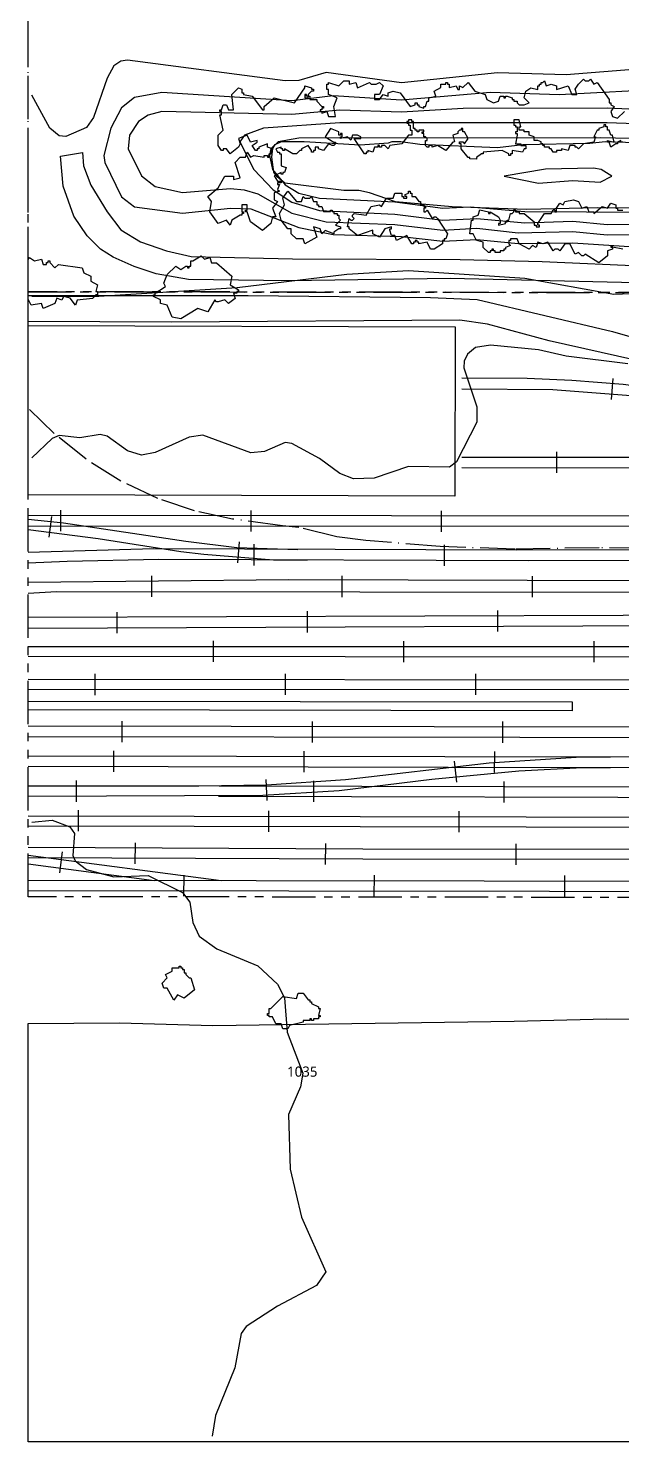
# Model space of a CAD drawing. Header units: metres. Extents: x -400 to 800, y -650 to 500.
# Drawn here: x -400 to -312.7, y -650 to -442 of the extents above; entities that cross this region are included whole.
import ezdxf
from ezdxf.enums import TextEntityAlignment as Align

# ---------------------------------------------------------------- set-up
doc = ezdxf.new("R2010")
doc.units = ezdxf.units.M
doc.header["$LTSCALE"] = 2
doc.linetypes.add('DASHDOT', pattern=[3.556, 2.54, -0.508, 0, -0.508])
doc.linetypes.add('PHANTOM', pattern=[6.35, 3.175, -0.635, 0.635, -0.635, 0.635, -0.635])
for name, color, linetype in [('SITE-BLDG-EXIST', 7, 'CONTINUOUS'), ('SITE-PARKING', 250, 'CONTINUOUS'), ('SITE-PATH', 84, 'CONTINUOUS'), ('SITE-PROPERTY', 7, 'PHANTOM'), ('SITE-RAIL', 7, 'CONTINUOUS'), ('SITE-ROAD-GRAVEL', 32, 'CONTINUOUS'), ('SITE-SETBACK-WATER', 1, 'DASHDOT'), ('SITE-TREE-CANOPY', 94, 'CONTINUOUS'), ('SITE-WATER-EDGE', 5, 'CONTINUOUS'), ('TEXT-CONTOUR', 8, 'CONTINUOUS'), ('TOPO-CONTOUR-MAJOR', 8, 'CONTINUOUS'), ('TOPO-CONTOUR-MINOR', 9, 'CONTINUOUS')]:
    doc.layers.add(name, color=color, linetype=linetype)
doc.styles.add('OpenSans', font='OpenSans-Regular.ttf')

msp = doc.modelspace()

# ---------------------------------------------------------------- linework, layer by layer
at = {"layer": 'SITE-BLDG-EXIST'}
for points in [[(-337.19, -485.94), (-337.26, -510.86), (-400, -510.68), (-400, -485.77)], [(-319.98, -541.15), (-319.98, -542.43), (-400, -542.33), (-400, -541.04)]]:
    msp.add_lwpolyline(points, close=True, dxfattribs=at)
at = {"layer": 'SITE-PARKING'}
msp.add_lwpolyline([(-386.58, -588.37), (-372.83, -588.77), (-328.54, -588.11), (-314.94, -587.75), (-299.46, -587.84), (-285.13, -588.28), (-285.5, -595.94), (-285.68, -596.07), (-285.26, -607.14), (-287.72, -609.57), (-290.84, -613.69), (-289.89, -650), (-400, -650), (-400, -588.46)], close=True, dxfattribs=at)
at = {"layer": 'SITE-PATH'}
msp.add_lwpolyline([(-268.63, -480.46), (-337.96, -478.84), (-361.71, -479.16), (-376.41, -478.97), (-381.17, -478.14), (-384.42, -477.07), (-387.53, -475.7), (-389.4, -474.54), (-391.33, -472.58), (-393.28, -469.69), (-394.85, -465.24), (-395.27, -460.84), (-392.04, -460.29), (-391.89, -462.24), (-390.8, -465.08), (-388.41, -469.05), (-386.41, -471.68), (-383.49, -473.46), (-379.67, -474.76), (-376.05, -475.62), (-361.15, -475.94), (-336.49, -476.06), (-324.39, -476.34), (-308.89, -477.01)], dxfattribs=at)
at = {"layer": 'SITE-PROPERTY'}
for points in [[(-359.9, 295.53), (-90.66, 97.77), (-88.08, 82.15), (-85.78, 66.48), (-83.77, 50.77), (-82.04, 35.03), (-80.59, 19.26), (-79.44, 3.46), (-78.56, -12.36), (-77.98, -28.18), (-77.61, -47.16), (-77.52, -66.15), (-78.25, -350.73), (-84.35, -357.69), (-84.47, -430.44), (-129.06, -481.17), (-400, -480.78), (-400, 324.95)], [(-129.06, -481.17), (-129.17, -570.15), (-400, -569.8), (-400, -480.78)]]:
    msp.add_lwpolyline(points, close=True, dxfattribs=at)
at = {"layer": 'SITE-RAIL'}
for points in [[(-131.14, -497.54), (-133.59, -498.87), (-144.8, -503.92), (-148.29, -505.32), (-155, -507.66), (-160.96, -509.24), (-166.21, -510.83), (-173.72, -512.39), (-180.92, -513.41), (-188.47, -513.8), (-199.58, -514.05), (-223.35, -513.76), (-232.47, -512.94), (-240.28, -511.94), (-247.3, -510.76), (-253.12, -509.56), (-261.69, -507.25), (-288.67, -498.97), (-302.79, -495.7), (-312.51, -494.42), (-320.05, -493.83), (-326.63, -493.57), (-336.22, -493.52)], [(-314.23, -496.62), (-313.98, -493.53)], [(-336.22, -495.08), (-322.86, -495.17), (-308.81, -496.27), (-304.27, -496.96), (-290.12, -500.18), (-281.58, -502.7), (-261.54, -508.96), (-249.82, -511.83), (-243.53, -512.98), (-234.14, -514.35), (-227.56, -515.02), (-222.37, -515.29), (-199.42, -515.48), (-187.26, -515.4), (-181.79, -515.02), (-172.61, -513.68), (-166.85, -512.42), (-158.36, -510.21), (-145.95, -506.01), (-140.46, -503.72), (-130.39, -498.82)], [(-400, -532.98), (-288.1, -532.97), (-242.79, -533.12), (-212.14, -532.72), (-207, -532.38), (-199.52, -531.1), (-191.25, -529.12), (-184.38, -527.01), (-178.52, -524.66), (-172.22, -521.34), (-168.16, -519.02), (-163.09, -515.83), (-146.59, -506.53), (-142.91, -504.27), (-131.14, -497.54)], [(-130.39, -498.82), (-145.22, -507.24), (-156.44, -513.95), (-176.23, -525.33), (-181.92, -527.78), (-188.19, -530.01), (-195.76, -531.95), (-199.56, -532.72), (-208.44, -534.17), (-213.51, -534.64), (-400, -534.45)], [(-242.73, -511.56), (-275.77, -506.86), (-289.56, -505.56), (-295.55, -505.31), (-306.62, -505.2), (-336.25, -505.18)], [(-322.25, -507.43), (-322.25, -504.33)], [(-336.25, -506.65), (-305.29, -506.7), (-295.1, -506.81), (-289.08, -507.04), (-272.81, -508.92), (-246.75, -512.46)], [(-149.41, -508.13), (-155.51, -511.26), (-165.69, -515.99), (-173.98, -519.11), (-179.91, -520.8), (-186.25, -522.05), (-190.84, -522.63), (-196.89, -523.15), (-204.33, -523.4), (-221.4, -523.57), (-361.7, -523.18), (-400, -523.56)], [(-400, -525.14), (-395.84, -524.9), (-217.33, -525.08), (-200.19, -524.93), (-196.13, -524.69), (-187.69, -523.84), (-183.35, -523.09), (-177.75, -521.69), (-171.26, -519.74), (-162.13, -516.11), (-154.88, -512.62), (-148.31, -509.14)], [(-395.21, -516.03), (-395.21, -512.93)], [(-367.21, -516.08), (-367.21, -512.98)], [(-339.21, -516.11), (-339.21, -513.01)], [(-223.35, -513.76), (-239.69, -513.88), (-400, -513.72)], [(-199.58, -514.05), (-207.56, -514.56), (-223.49, -516.7), (-232.6, -517.67), (-240.58, -518.34), (-248.31, -518.72), (-328.19, -518.8), (-381.52, -518.63), (-400, -519.14)], [(-400, -514.24), (-394.84, -514.77), (-376.81, -517.51), (-369.33, -518.41), (-360.33, -518.72)], [(-400, -515.23), (-222.37, -515.29)], [(-400, -520.68), (-394.29, -520.42), (-380.79, -520.12), (-326.4, -520.34), (-253.51, -520.29), (-243.28, -520.12), (-239.61, -519.89), (-228.28, -518.77), (-211.21, -516.46), (-199.42, -515.48)], [(-400, -515.75), (-389.71, -517.09), (-377.54, -519.02), (-374.19, -519.42), (-363.94, -520.22), (-359, -520.27)], [(-396.95, -516.92), (-396.53, -513.85)], [(-369.16, -520.66), (-368.94, -517.57)], [(-366.79, -521.05), (-366.78, -517.95)], [(-338.79, -521.11), (-338.78, -518.01)], [(-221.4, -523.57), (-232.49, -524.32), (-251.59, -527.11), (-257.23, -527.75), (-262.7, -528.13), (-283.32, -528.34), (-400, -528.73)], [(-381.84, -525.7), (-381.84, -522.6)], [(-353.84, -525.71), (-353.84, -522.61)], [(-325.84, -525.73), (-325.84, -522.63)], [(-400, -530.29), (-283.46, -529.8), (-261.89, -529.56), (-254.29, -528.99), (-234.1, -526.07), (-222.16, -525.06)], [(-400, -546.24), (-255.37, -546.44), (-243.56, -546.31), (-239.12, -546.01), (-227.23, -544.39), (-222.37, -543.54), (-212.36, -541.52), (-206.74, -539.9), (-201.99, -538.33), (-192.86, -534.21), (-176, -525.21)], [(-386.93, -531.03), (-386.95, -527.93)], [(-358.94, -530.91), (-358.95, -527.81)], [(-330.94, -530.8), (-330.95, -527.7)], [(-372.77, -535.26), (-372.77, -532.16)], [(-344.77, -535.28), (-344.77, -532.18)], [(-316.77, -535.29), (-316.77, -532.19)], [(-400, -537.78), (-306.93, -537.88), (-272.58, -537.77), (-265.92, -537.37), (-243.49, -534.56), (-227.42, -532.94)], [(-400, -539.33), (-272.87, -539.27), (-262.13, -538.58), (-246.59, -536.34), (-229.99, -534.64)], [(-390.17, -540.13), (-390.17, -537.03)], [(-362.17, -540.12), (-362.17, -537.02)], [(-334.17, -540.11), (-334.17, -537.01)], [(-131.25, -545.15), (-400, -544.73)], [(-386.19, -547.06), (-386.19, -543.96)], [(-358.19, -547.1), (-358.19, -544)], [(-330.19, -547.14), (-330.19, -544.04)], [(-253.62, -544.99), (-259.22, -545.07), (-266.87, -545.46), (-275.97, -546.25), (-290.67, -548.13), (-301.15, -548.96), (-308.1, -549.27), (-400, -549.13)], [(-400, -550.61), (-317.66, -550.81), (-305.43, -550.67), (-294.44, -550.03), (-286.05, -549.19), (-277.14, -547.82), (-268.41, -547.07), (-261.58, -546.64), (-253.59, -546.42)], [(-387.41, -551.43), (-387.41, -548.33)], [(-359.41, -551.47), (-359.41, -548.37)], [(-331.41, -551.55), (-331.4, -548.45)], [(-314.36, -549.28), (-319.39, -549.34), (-332.2, -550.16), (-353.32, -552.6), (-364.94, -553.37), (-374.9, -553.54), (-400, -553.56)], [(-400, -555.02), (-365.49, -554.88), (-354.25, -554.18), (-340.62, -552.52), (-327.87, -551.28), (-318.49, -550.78), (-314.36, -550.79)], [(-336.96, -552.94), (-337.29, -549.85)], [(-392.9, -555.82), (-392.9, -552.72)], [(-364.86, -555.65), (-365.03, -552.56)], [(-358.01, -555.86), (-358, -552.76)], [(-330.01, -555.95), (-330, -552.85)], [(-372.01, -555), (-293.71, -555.22), (-136.43, -555.28), (-131.51, -555.56)], [(-371.93, -553.5), (-245.94, -553.8), (-136.43, -553.85), (-131.44, -554.06)], [(-392.61, -560.18), (-392.6, -557.08)], [(-364.61, -560.25), (-364.6, -557.15)], [(-336.61, -560.31), (-336.6, -557.21)], [(-400, -557.9), (-131.49, -558.42)], [(-400, -559.37), (-131.49, -559.92)], [(-131.6, -562.99), (-350.77, -562.79), (-400, -562.57)], [(-395.03, -563.22), (-395.42, -566.3)], [(-384.26, -564.96), (-384.25, -561.86)], [(-356.26, -565.07), (-356.25, -561.97)], [(-328.26, -565.11), (-328.25, -562.01)], [(-400, -563.7), (-371.65, -567.42)], [(-131.6, -564.49), (-350.77, -564.29), (-400, -564.07)], [(-400, -564.99), (-381.49, -567.41)], [(-400, -567.38), (-131.7, -567.75)], [(-377.1, -569.71), (-377.09, -566.61)], [(-349.1, -569.75), (-349.09, -566.65)], [(-321.1, -569.78), (-321.09, -566.68)], [(-400, -568.88), (-131.7, -569.25)]]:
    msp.add_lwpolyline(points, dxfattribs=at)
at = {"layer": 'SITE-ROAD-GRAVEL'}
msp.add_lwpolyline([(-305.68, -492), (-323.4, -487.99), (-332.47, -485.57), (-336.53, -484.98), (-378.92, -485.26), (-400, -485.16), (-400, -481.34), (-367.68, -481.35), (-340.82, -481.65), (-333.97, -481.93), (-314.08, -486.63), (-287.69, -494.2)], dxfattribs=at)
at = {"layer": 'SITE-SETBACK-WATER'}
msp.add_lwpolyline([(-177.8, -518.33), (-188.84, -519.2), (-196.24, -519.41), (-225.25, -518.89), (-237.94, -519.14), (-273.39, -519.17), (-295, -518.62), (-316.01, -518.45), (-328.45, -518.66), (-339.4, -518.28), (-350.33, -517.39), (-354.61, -516.84), (-360.21, -515.48), (-362.6, -515.24), (-369.96, -514.24), (-375.53, -513.04), (-380.93, -511.22), (-386.37, -508.64), (-391.5, -505.44), (-396.21, -501.65), (-400, -497.95), (-400, -424.81)], dxfattribs=at)
at = {"layer": 'SITE-TREE-CANOPY'}
for points in [[(-312.57, -458.76), (-312.82, -458.76), (-312.82, -458.51), (-313.32, -458.76), (-313.32, -459.01), (-313.57, -459.01), (-314.32, -459.5), (-314.57, -458.76), (-314.82, -458.76), (-314.82, -458.51), (-313.82, -458.76), (-314.07, -457.76), (-314.32, -457.76), (-314.57, -457.01), (-314.82, -457.01), (-314.82, -456.51), (-315.07, -456.51), (-315.07, -456.25), (-315.32, -456.25), (-315.32, -456.51), (-316.07, -456.75), (-316.07, -457.01), (-316.32, -457.01), (-316.82, -458.01), (-316.57, -458.01), (-316.82, -458.76), (-318.32, -459.01), (-319.07, -459.76), (-319.32, -459.51), (-319.57, -459.51), (-319.57, -459.26), (-320.32, -459.26), (-320.57, -460.01), (-321.57, -459.76), (-321.57, -460.01), (-322.32, -460.01), (-322.32, -460.26), (-322.82, -460.26), (-323.07, -459.76), (-323.32, -459.76), (-323.32, -459.51), (-324.07, -459.51), (-324.07, -459.25), (-324.32, -459.25), (-324.32, -459.01), (-324.57, -459.01), (-324.57, -458.75), (-325.07, -458.51), (-325.57, -458.51), (-325.57, -458.01), (-326.32, -457.75), (-326.32, -457.25), (-327.07, -457.25), (-327.07, -457.01), (-327.82, -457.01), (-327.82, -456.51), (-327.57, -456.51), (-327.82, -455.51), (-328.57, -455.51), (-328.57, -456.26), (-328.32, -456.26), (-328.32, -456.51), (-328.07, -456.51), (-328.07, -457.25), (-328.32, -457.25), (-328.32, -457.51), (-328.07, -457.51), (-328.07, -457.75), (-328.32, -459.01), (-327.57, -459.01), (-327.57, -459.25), (-326.82, -459.25), (-326.82, -459.75), (-327.07, -459.75), (-327.32, -460.26), (-328.82, -460.01), (-328.82, -460.51), (-329.07, -460.51), (-329.07, -460.76), (-329.32, -460.76), (-329.32, -460.51), (-330.32, -460.01), (-333.07, -460.25), (-333.07, -460.51), (-333.32, -460.51), (-334.07, -461.01), (-334.07, -461.26), (-335.07, -461.25), (-335.07, -461.01), (-335.32, -461.01), (-336.32, -459.75), (-336.32, -459.01), (-336.57, -459.01), (-336.57, -458.75), (-336.07, -458.75), (-335.82, -459.01), (-335.32, -458.26), (-335.82, -457.26), (-336.07, -457.26), (-336.07, -456.76), (-336.32, -456.76), (-336.32, -457.01), (-336.57, -457.01), (-336.82, -457.26), (-336.82, -457.51), (-337.57, -457.76), (-337.32, -458.75), (-337.57, -458.76), (-338.57, -460.01), (-339.82, -459.25), (-340.57, -459.51), (-340.57, -459.26), (-341.07, -459.26), (-341.07, -459.51), (-341.32, -459.51), (-341.57, -459.26), (-341.57, -458.51), (-341.32, -458.51), (-341.32, -458.26), (-341.57, -458.01), (-341.82, -458.01), (-341.82, -457.5), (-342.07, -457.5), (-342.07, -457.26), (-341.82, -457.26), (-341.82, -457), (-342.57, -457), (-342.57, -457.26), (-342.82, -457.26), (-342.82, -457), (-343.07, -457), (-343.07, -456.76), (-343.32, -456.76), (-343.32, -455.76), (-343.57, -455.76), (-343.57, -455.5), (-344.07, -455.5), (-344.07, -455.76), (-344.32, -455.76), (-344.32, -456), (-344.07, -456), (-344.07, -456.26), (-343.82, -456.26), (-343.82, -457), (-343.57, -457), (-343.57, -457.76), (-344.07, -457.76), (-345.07, -459.01), (-346.82, -459.26), (-347.07, -459.76), (-347.57, -459.26), (-348.07, -459.26), (-348.07, -459.51), (-348.32, -459.51), (-348.32, -459.26), (-348.57, -459.26), (-348.57, -459.51), (-349.07, -459.51), (-349.32, -460.26), (-350.07, -460.01), (-350.07, -460.26), (-350.32, -460.26), (-350.32, -460.51), (-350.57, -460.51), (-352.07, -458.26), (-351.07, -458.26), (-351.07, -458), (-351.57, -457.76), (-352.32, -457.76), (-352.57, -458.5), (-353.07, -458), (-354.07, -458.26), (-354.07, -458), (-353.82, -458), (-353.82, -457.5), (-354.07, -457.5), (-354.07, -457.76), (-354.32, -457.76), (-354.32, -457.26), (-355.57, -456.76), (-356.32, -458), (-355.07, -458.76), (-354.82, -458.76), (-354.82, -459), (-355.07, -459.26), (-355.32, -459.26), (-355.82, -459), (-356.57, -460), (-357.32, -459.76), (-357.32, -459.5), (-357.82, -459.5), (-357.82, -460), (-358.07, -460), (-358.07, -460.26), (-358.32, -460.26), (-358.32, -460), (-358.82, -459.26), (-359.82, -459.76), (-359.82, -460), (-360.07, -460), (-360.57, -460.5), (-361.07, -460.5), (-362.32, -459.76), (-362.32, -460), (-362.57, -460), (-362.57, -459.76), (-362.82, -459.76), (-362.82, -459.5), (-363.57, -459.76), (-363.32, -460.26), (-363.07, -460.26), (-363.07, -460.5), (-362.82, -460.5), (-362.82, -462.26), (-362.07, -462.51), (-362.32, -463.26), (-362.57, -463.26), (-362.57, -463.51), (-362.82, -463.51), (-362.82, -463.26), (-363.82, -463.75), (-363.32, -464.51), (-362.82, -464.51), (-362.82, -464.75), (-363.32, -464.75), (-363.32, -465.01), (-363.07, -465.01), (-363.32, -465.75), (-363.07, -466.01), (-363.82, -466.25), (-363.82, -467.26), (-363.32, -467.51), (-364.07, -468.51), (-363.57, -469.76), (-364.07, -469.76), (-364.32, -470.76), (-365.57, -471.76), (-367.32, -470.5), (-367.82, -469.01), (-368.07, -469.01), (-368.07, -468.76), (-367.82, -468.76), (-367.82, -468.01), (-368.57, -468.01), (-368.57, -469.01), (-368.32, -469.01), (-368.32, -469.26), (-368.57, -469.26), (-368.57, -469.5), (-368.82, -469.5), (-370.07, -470.26), (-370.32, -471), (-370.82, -470.26), (-372.07, -470.76), (-373.32, -469.01), (-373.07, -467.51), (-373.57, -466.75), (-372.07, -465.51), (-371.07, -463.76), (-369.82, -463.76), (-369.82, -464.26), (-368.82, -464.01), (-369.57, -461.76), (-368.82, -461), (-368.07, -461), (-367.82, -460.26), (-367.32, -461), (-366.82, -460.76), (-365.32, -461), (-365.32, -460.76), (-364.82, -460.76), (-364.82, -461), (-364.57, -461), (-364.57, -460.5), (-364.32, -460.5), (-364.07, -459.76), (-364.82, -459.5), (-364.82, -459), (-366.07, -459.5), (-366.07, -459.76), (-366.32, -459.76), (-366.32, -460), (-366.57, -460), (-367.07, -459.26), (-366.32, -458.76), (-366.32, -458.51), (-367.32, -458.76), (-367.82, -457.76), (-369.07, -458.26), (-368.82, -459.01), (-369.07, -459.51), (-370.32, -460.5), (-370.82, -459.76), (-371.32, -459.76), (-371.32, -460.01), (-371.57, -460.01), (-372.07, -459.26), (-372.07, -457.75), (-371.32, -457.01), (-371.82, -454.76), (-371.57, -454.76), (-371.57, -454.26), (-371.82, -454.26), (-371.82, -454.01), (-371.57, -454.01), (-371.32, -453.26), (-370.82, -453.26), (-370.57, -454.01), (-369.82, -454.01), (-370.07, -451.76), (-369.07, -450.76), (-368.57, -451), (-368.57, -451.5), (-368.32, -451.5), (-368.32, -451.76), (-367.07, -452), (-365.57, -454.01), (-365.32, -454.01), (-365.32, -453.51), (-363.82, -452.26), (-360.82, -453.01), (-359.32, -450.76), (-359.32, -450.5), (-358.32, -450.76), (-358.32, -451), (-358.07, -451), (-358.07, -451.26), (-358.32, -451.26), (-358.82, -451.76), (-358.82, -452.01), (-358.57, -452.01), (-358.57, -452.51), (-357.57, -452.51), (-357.57, -452.75), (-356.82, -453.51), (-356.57, -453.51), (-356.57, -453.75), (-356.82, -453.75), (-356.82, -454.01), (-357.07, -454.01), (-357.07, -454.25), (-356.82, -454.25), (-356.82, -454.51), (-356.07, -454.25), (-355.82, -455.01), (-354.82, -455.01), (-355.07, -453.51), (-354.57, -452.25), (-355.82, -451.76), (-355.82, -451.01), (-356.07, -451.01), (-356.07, -450.26), (-355.82, -450.26), (-355.82, -450), (-354.32, -450.51), (-353.57, -449.76), (-352.82, -449.76), (-352.82, -450.26), (-351.82, -450.01), (-351.57, -450.76), (-349.82, -450.01), (-349.57, -450.26), (-348.82, -450.26), (-348.32, -450.01), (-347.82, -450.51), (-348.32, -451.75), (-349.07, -451.75), (-349.07, -452.51), (-348.32, -452.51), (-347.82, -451.75), (-347.07, -452.01), (-347.07, -451.51), (-346.32, -451.25), (-345.32, -451.51), (-343.82, -453.51), (-343.07, -453.26), (-343.07, -453.01), (-342.82, -453.01), (-342.82, -453.26), (-342.57, -453.26), (-342.57, -453.51), (-341.82, -453.76), (-341.82, -453.51), (-341.57, -453.51), (-341.32, -452.76), (-341.07, -452.76), (-341.07, -452.25), (-340.07, -452.01), (-340.32, -451.25), (-339.32, -450.75), (-339.32, -450.25), (-338.57, -450.25), (-338.57, -450.01), (-338.32, -450.01), (-338.32, -450.25), (-338.07, -450.25), (-338.07, -450.75), (-337.07, -450.51), (-336.82, -451.01), (-336.57, -451.01), (-336.57, -450.51), (-336.07, -450.75), (-335.32, -450.01), (-334.32, -451.25), (-332.82, -451.76), (-332.57, -452.51), (-331.57, -453), (-330.82, -452.76), (-330.57, -452.01), (-330.07, -452.01), (-330.07, -452.26), (-329.82, -452.26), (-329.82, -452.01), (-329.57, -452.01), (-328.82, -452.26), (-328.82, -452.5), (-328.57, -452.5), (-328.57, -452.76), (-328.07, -452.76), (-328.07, -453), (-327.82, -453.26), (-327.07, -453.26), (-326.32, -453), (-327.07, -452.26), (-326.82, -451.26), (-326.07, -450.76), (-325.07, -451.01), (-325.07, -450.51), (-324.82, -450.51), (-324.82, -450.26), (-324.57, -450.26), (-324.57, -450.01), (-324.32, -450.01), (-324.07, -449.76), (-323.82, -450.51), (-323.07, -450.26), (-322.32, -450.51), (-322.32, -451.01), (-320.57, -450.51), (-320.07, -451.76), (-319.32, -451.76), (-319.57, -451), (-319.07, -450.26), (-318.32, -449.51), (-318.07, -449.76), (-317.57, -449.76), (-317.32, -449.51), (-316.82, -450.26), (-316.32, -450.01), (-314.57, -452.5), (-314.57, -453.01), (-314.32, -453.01), (-314.32, -453.26), (-313.82, -453.51), (-314.32, -454.26), (-314.07, -455.01), (-313.32, -455.25), (-312.32, -454.25)], [(-312.57, -474.51), (-314.07, -474.25), (-314.07, -474.51), (-314.82, -474.75), (-314.82, -475.51), (-316.07, -476.51), (-318.07, -475.25), (-318.32, -475.51), (-318.57, -475.51), (-319.07, -475.01), (-319.57, -475.25), (-320.32, -473.76), (-321.07, -473.76), (-321.82, -474.76), (-322.07, -474.51), (-322.57, -474.51), (-322.82, -474.76), (-323.57, -473.5), (-324.32, -473.76), (-325.07, -473.5), (-325.32, -474.26), (-325.82, -474), (-326.32, -474.51), (-327.82, -473.76), (-328.07, -473), (-329.07, -473), (-329.07, -473.26), (-329.32, -473.26), (-329.32, -473.76), (-329.07, -474), (-329.82, -474.26), (-329.82, -474.5), (-330.07, -474.5), (-330.07, -474.76), (-330.57, -474.76), (-330.57, -475), (-331.32, -475), (-331.32, -474.76), (-331.57, -474.76), (-331.57, -474.5), (-331.82, -474.5), (-331.82, -474.76), (-332.07, -474.76), (-332.07, -475), (-332.32, -475), (-333.07, -474.26), (-333.07, -473.5), (-334.07, -473.26), (-334.57, -472.26), (-335.07, -472.26), (-334.82, -470.25), (-334.57, -470.25), (-334.57, -469.75), (-333.82, -469.51), (-333.57, -468.75), (-332.32, -469.01), (-332.32, -469.25), (-332.07, -469.25), (-332.07, -469.01), (-330.82, -469.75), (-330.57, -470.25), (-330.57, -470.76), (-330.82, -470.76), (-330.82, -471.01), (-329.82, -470.76), (-329.82, -470.51), (-329.57, -470.51), (-329.57, -470.26), (-329.32, -470.26), (-329.07, -469.25), (-328.82, -469.25), (-328.57, -469.01), (-328.57, -468.75), (-328.32, -468.75), (-328.32, -469.01), (-327.82, -469.01), (-327.82, -469.25), (-327.07, -469.25), (-325.57, -470.51), (-325.57, -471.01), (-325.32, -471.01), (-325.32, -471.26), (-324.82, -471.26), (-324.82, -471.01), (-325.07, -471.01), (-325.07, -470.76), (-324.07, -469.26), (-323.07, -469.26), (-322.82, -468.75), (-322.57, -468.75), (-322.57, -469.01), (-322.32, -469.01), (-322.32, -468.51), (-321.82, -467.75), (-321.32, -468.01), (-321.07, -467.51), (-319.82, -467.25), (-319.07, -467.51), (-318.57, -468.51), (-317.82, -468.26), (-317.57, -469.01), (-316.82, -469.01), (-316.82, -469.26), (-315.57, -468.26), (-314.82, -468.51), (-314.32, -467.76), (-313.57, -468.01), (-313.57, -468.51), (-313.32, -468.51), (-313.32, -468.76), (-312.57, -468.76)]]:
    msp.add_lwpolyline(points, dxfattribs=at)
for points in [[(-359.07, -452.01), (-359.07, -451.76), (-359.32, -451.76), (-359.32, -452.26), (-358.82, -452.26), (-358.82, -452.01)], [(-360.57, -467.51), (-359.82, -467.51), (-359.57, -466.76), (-359.32, -467.01), (-358.57, -467.01), (-358.32, -466.76), (-358.07, -467.5), (-357.57, -467.5), (-357.57, -468), (-357.32, -468), (-357.32, -468.26), (-356.82, -468.26), (-356.57, -469), (-355.57, -469), (-355.57, -468.76), (-355.32, -468.76), (-355.32, -469), (-355.07, -469), (-355.07, -469.26), (-354.57, -469.26), (-354.57, -469.5), (-354.32, -469.5), (-354.32, -470.01), (-354.07, -470.26), (-354.82, -471.01), (-354.07, -471.26), (-354.07, -471.51), (-354.32, -471.51), (-355.07, -472.01), (-355.07, -472.25), (-356.32, -471.76), (-356.82, -472.25), (-357.07, -471.51), (-358.07, -471.26), (-357.57, -472.75), (-359.32, -473.75), (-359.57, -473.01), (-360.57, -473.01), (-361.32, -472.26), (-361.32, -471.51), (-361.82, -471.51), (-362.82, -470.26), (-363.07, -469.26), (-362.32, -468.01), (-362.57, -467.01), (-361.82, -466.01)], [(-343.82, -466.26), (-343.57, -466.26), (-343.57, -466.76), (-343.07, -466.76), (-342.57, -467.5), (-342.32, -467.5), (-342.32, -468.01), (-341.82, -468.01), (-341.82, -468.26), (-341.57, -468.26), (-341.57, -468.51), (-341.82, -468.51), (-341.82, -469.01), (-341.57, -469.01), (-341.32, -468.76), (-340.57, -470.01), (-340.32, -469.75), (-340.07, -469.75), (-339.82, -470.01), (-338.32, -472.26), (-338.57, -473.01), (-338.82, -473.01), (-338.82, -473.26), (-339.07, -473.26), (-339.07, -473.76), (-340.32, -474.5), (-340.82, -474.5), (-341.32, -473.51), (-342.57, -473.76), (-342.57, -473.51), (-342.82, -473.51), (-342.82, -473.26), (-343.07, -473.26), (-343.07, -473.51), (-343.32, -473.51), (-343.32, -473.76), (-343.57, -473.76), (-344.32, -472.51), (-345.82, -473.26), (-346.07, -472.51), (-346.57, -472.51), (-346.82, -471.75), (-346.82, -471.51), (-346.57, -471.51), (-346.57, -471.25), (-347.57, -471.51), (-348.32, -472.75), (-349.32, -472.25), (-349.32, -471.75), (-351.57, -472.51), (-352.82, -471.51), (-352.82, -471.26), (-353.07, -471.26), (-352.82, -470.01), (-352.57, -470.26), (-352.32, -470.26), (-352.07, -470.01), (-352.32, -469.76), (-352.32, -469.51), (-352.07, -469.26), (-350.32, -469.51), (-349.57, -468.26), (-348.32, -468), (-348.07, -468.26), (-347.32, -467), (-346.32, -467), (-346.07, -466.26), (-345.07, -466.26), (-345.07, -466.76), (-344.82, -466.76), (-344.82, -467), (-344.32, -467), (-344.32, -466.76), (-344.57, -466.76), (-344.57, -466.5), (-344.07, -466.26), (-344.07, -466), (-343.82, -466)], [(-314.07, -474.01), (-314.32, -474.01), (-314.32, -474.25), (-314.07, -474.25)], [(-399.82, -475.76), (-399.07, -476.26), (-398.07, -476), (-397.82, -476.76), (-397.32, -476.76), (-397.32, -476.5), (-397.07, -476.5), (-397.07, -476.26), (-396.82, -476.26), (-396.82, -476.5), (-396.07, -477.26), (-395.57, -476.76), (-392.07, -477.26), (-391.82, -478.01), (-390.82, -478.51), (-390.82, -479.25), (-389.82, -479.75), (-390.07, -480.75), (-389.82, -480.75), (-389.82, -481.25), (-390.07, -481.25), (-390.57, -481.76), (-392.82, -482.01), (-393.07, -482.76), (-393.82, -481.75), (-394.82, -481.51), (-395.07, -482.01), (-395.82, -481.75), (-396.07, -482.51), (-397.82, -483.26), (-398.07, -482.51), (-399.57, -482.75), (-400, -481.89), (-400, -476.04)], [(-374.07, -476.01), (-373.32, -475.75), (-373.07, -476.51), (-372.32, -476.51), (-370.07, -478.51), (-370.32, -479.76), (-369.07, -480.5), (-369.07, -480.76), (-369.32, -480.76), (-369.32, -481), (-369.82, -481), (-369.57, -481.76), (-370.57, -482.5), (-371.07, -482), (-372.07, -482.26), (-372.32, -482.26), (-372.57, -482), (-373.57, -483.76), (-375.07, -483.26), (-377.57, -484.76), (-378.82, -484.51), (-379.57, -482.76), (-380.57, -482.5), (-380.57, -482), (-381.57, -481.51), (-381.57, -481.26), (-381.32, -481.26), (-381.32, -481.01), (-379.82, -480.01), (-380.07, -479.51), (-379.57, -478.25), (-378.32, -477.01), (-377.57, -477.51), (-376.82, -477.01), (-376.57, -477.01), (-376.57, -477.25), (-376.32, -477.25), (-376.32, -477.01), (-376.07, -477.01), (-376.07, -476.25), (-375.82, -476.25), (-374.57, -475.51)], [(-377.57, -580.26), (-377.32, -580.26), (-377.32, -580.5), (-377.07, -580.5), (-377.07, -581), (-376.82, -581), (-376.82, -581.26), (-376.32, -581.76), (-376.07, -581.76), (-375.57, -583.51), (-377.07, -584.75), (-378.07, -584.25), (-378.57, -585.01), (-379.57, -583.26), (-380.07, -583.26), (-380.32, -582.51), (-379.57, -581.76), (-379.82, -581.26), (-378.82, -580.76), (-378.82, -580.26), (-377.82, -580.26), (-377.82, -580), (-377.57, -580)], [(-358.82, -585), (-358.57, -585), (-358.57, -585.26), (-358.32, -585.26), (-358.32, -585.5), (-357.32, -586), (-357.32, -586.26), (-357.07, -586.26), (-357.32, -587.26), (-357.07, -587.26), (-357.07, -587.5), (-357.32, -587.5), (-357.32, -587.76), (-358.07, -587.76), (-358.07, -588.01), (-358.32, -588.01), (-358.32, -587.76), (-358.57, -587.76), (-358.57, -588.01), (-359.57, -588), (-359.57, -588.26), (-361.57, -588.76), (-361.82, -589.26), (-362.57, -589.26), (-362.82, -588.5), (-363.57, -588.5), (-364.07, -587.5), (-364.57, -587.5), (-364.57, -587.26), (-364.82, -587.26), (-364.82, -587), (-364.57, -587), (-364.57, -586.26), (-364.32, -586.26), (-362.57, -584.51), (-360.57, -584.76), (-360.32, -584.01), (-359.57, -584.01)]]:
    msp.add_lwpolyline(points, close=True, dxfattribs=at)
at = {"layer": 'SITE-WATER-EDGE'}
msp.add_lwpolyline([(-294.14, -468.63), (-316.28, -468.44), (-326.72, -468.69), (-337.66, -468.31), (-346, -467.58), (-349.8, -466.21), (-351.4, -465.88), (-353.61, -465.89), (-362.27, -464.83), (-363.41, -463.9), (-363.87, -463.17), (-364.18, -460.96), (-364.05, -459.72), (-363.67, -459.12), (-362.76, -458.67), (-359.43, -458.66), (-351.2, -459.19), (-347.04, -458.87), (-346.47, -458.66), (-345.21, -458.66), (-342.39, -459.05), (-330.98, -459.54), (-327.26, -459.11), (-317.39, -458.93), (-315.15, -458.7), (-294.24, -459.38)], dxfattribs=at)
at = {"layer": 'TOPO-CONTOUR-MAJOR'}
for points in [[(-309.82, -447.97), (-320.9, -448.85), (-330.98, -448.57), (-345.09, -450.04), (-356.17, -448.55), (-360.2, -449.72), (-362.21, -449.77), (-385.39, -446.73), (-386.4, -446.86), (-387.4, -447.56), (-388.41, -449.38), (-390.43, -455.17), (-391.44, -456.64), (-394.46, -457.96), (-395.47, -457.84), (-396.84, -456.73), (-399.5, -451.85)], [(-399.5, -481.43), (-390.43, -481.49), (-369.27, -480.14), (-353.15, -478.19), (-344.08, -477.66), (-326.95, -478.8), (-313.85, -481.12), (-308.81, -480.96), (-301.76, -479.69), (-297.73, -479.45), (-286.64, -480.72), (-270.52, -480.9), (-260.45, -481.67), (-248.35, -480.11), (-239.29, -480.03), (-228.2, -478.97), (-215.1, -478.7), (-187.9, -482.35), (-173.79, -483.69)], [(-311.83, -491.39), (-320.9, -490.27), (-324.93, -489.31), (-331.99, -488.65), (-334.21, -488.97), (-335.38, -489.98), (-335.88, -490.99), (-335.94, -492), (-334, -497.74), (-334, -499.98), (-337.02, -505.8), (-338.03, -506.6), (-344.08, -506.51), (-349.12, -508.23), (-352.14, -508.32), (-354.15, -507.54), (-357.18, -505.32), (-361.21, -503.12), (-362.21, -502.99), (-365.24, -504.27), (-367.25, -504.47), (-374.31, -501.91), (-376.32, -502.19), (-381.36, -504.43), (-383.37, -504.85), (-385.39, -504.19), (-388.41, -502.03), (-389.42, -501.8), (-392.44, -502.27), (-395.47, -501.96), (-396.47, -502.36), (-399.5, -505.23)], [(-399.5, -558.82), (-396.47, -558.54), (-393.87, -559.51), (-393.18, -560.51), (-393.45, -563.74), (-393.09, -564.54), (-391.44, -565.82), (-387.4, -566.89), (-382.37, -566.68), (-377.33, -569.2), (-376.22, -570.59), (-375.79, -573.61), (-374.87, -575.63), (-372.29, -577.48), (-366.24, -579.98), (-363.34, -582.68), (-362.32, -584.7), (-361.92, -589.74), (-359.6, -595.78), (-359.96, -597.8), (-361.74, -601.83), (-361.48, -609.89), (-359.83, -616.94), (-356.22, -625), (-357.63, -627.02), (-363.34, -630.04), (-367.93, -633.06), (-368.71, -634.07), (-369.61, -639.11), (-372.46, -646.16), (-372.97, -649.18)]]:
    msp.add_lwpolyline(points, dxfattribs=at)
msp.add_lwpolyline([(-323.93, -462.74), (-329.98, -463.78), (-324.93, -464.83), (-319.89, -464.43), (-315.86, -464.67), (-314.16, -463.78), (-315.74, -462.78), (-316.87, -462.62)], close=True, dxfattribs=at)
at = {"layer": 'TOPO-CONTOUR-MINOR'}
for points in [[(-310.83, -451.23), (-321.91, -451.82), (-331.99, -451.48), (-345.09, -452.6), (-355.16, -451.95), (-361.21, -452.68), (-380.35, -451.47), (-384.38, -452.22), (-386.3, -453.71), (-387.85, -456.73), (-388.88, -460.76), (-388.74, -461.77), (-386.29, -466.81), (-384.38, -468.27), (-377.33, -469.22), (-370.28, -468.51), (-367.25, -468.58), (-360.2, -471.31), (-355.16, -472.35), (-345.09, -472.66), (-339.04, -473.36), (-334, -473.1), (-327.96, -473.71), (-319.89, -473.57), (-304.78, -474.56)], [(-297.73, -454.56), (-314.86, -453.77), (-336.02, -453.84), (-345.09, -454.38), (-354.15, -454.09), (-361.21, -454.69), (-380.35, -454.27), (-382.37, -454.78), (-383.81, -455.72), (-385.09, -457.74), (-385.31, -459.75), (-383.37, -463.72), (-381.36, -465.3), (-377.33, -466.18), (-370.28, -465.59), (-368.26, -465.77), (-366.24, -466.4), (-361.21, -469.22), (-356.17, -470.52), (-346.09, -470.91), (-339.04, -471.75), (-334, -471.45), (-327.96, -472.1), (-319.89, -471.9), (-314.86, -472.39), (-308.81, -472.37)], [(-296.72, -456.57), (-314.86, -455.91), (-354.15, -455.93), (-365.4, -456.73), (-368.22, -457.74), (-368.87, -458.75), (-366.82, -462.78), (-363.97, -465.8), (-361.21, -467.63), (-357.18, -468.82), (-346.09, -469.35), (-339.04, -470.27), (-334, -469.99), (-326.95, -470.66), (-319.89, -470.42), (-314.86, -470.9), (-308.81, -470.83)], [(-295.71, -458.58), (-315.86, -458.12), (-360.2, -458.21), (-363.25, -458.75), (-364.31, -459.75), (-364.53, -460.76), (-364.06, -462.78), (-362.21, -465.07), (-360.2, -466.27), (-357.18, -467.02), (-346.09, -467.57), (-339.04, -468.49), (-335.01, -468.27), (-326.95, -468.96), (-308.81, -469.07)]]:
    msp.add_lwpolyline(points, dxfattribs=at)

# ---------------------------------------------------------------- texts
at = {"layer": 'TEXT-CONTOUR', "style": 'OpenSans'}
msp.add_text('1035', height=1.5, dxfattribs=at).set_placement((-359.7, -595.54), align=Align.MIDDLE_CENTER)

doc.saveas('drawing.dxf')
